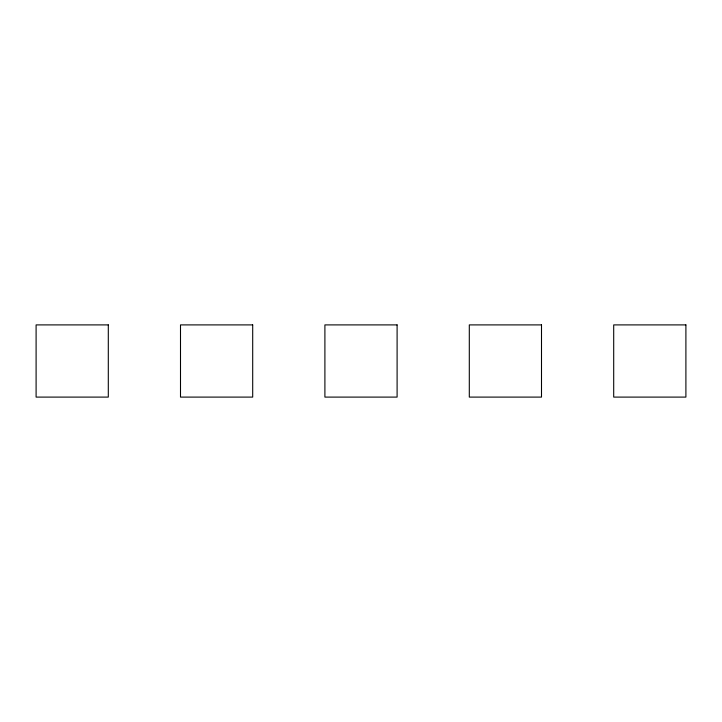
<?xml version="1.0" encoding="UTF-8"?>
<svg xmlns="http://www.w3.org/2000/svg" width="722" height="722" viewBox="0 0 722 722"><rect width="100%" height="100%" fill="white"/><g stroke="black" fill="none" stroke-linecap="round" stroke-linejoin="round"><path stroke-width="1.08" d="M108.3 324.9L36.1 324.9L36.1 397.1L108.3 397.1L108.3 324.9M252.7 324.9L180.5 324.9L180.5 397.1L252.7 397.1L252.7 324.9M397.1 324.9L324.9 324.9L324.9 397.1L397.1 397.1L397.1 324.9M541.5 324.9L469.3 324.9L469.3 397.1L541.5 397.1L541.5 324.9M685.9 324.9L613.7 324.9L613.7 397.1L685.9 397.1L685.9 324.9"/></g></svg>
